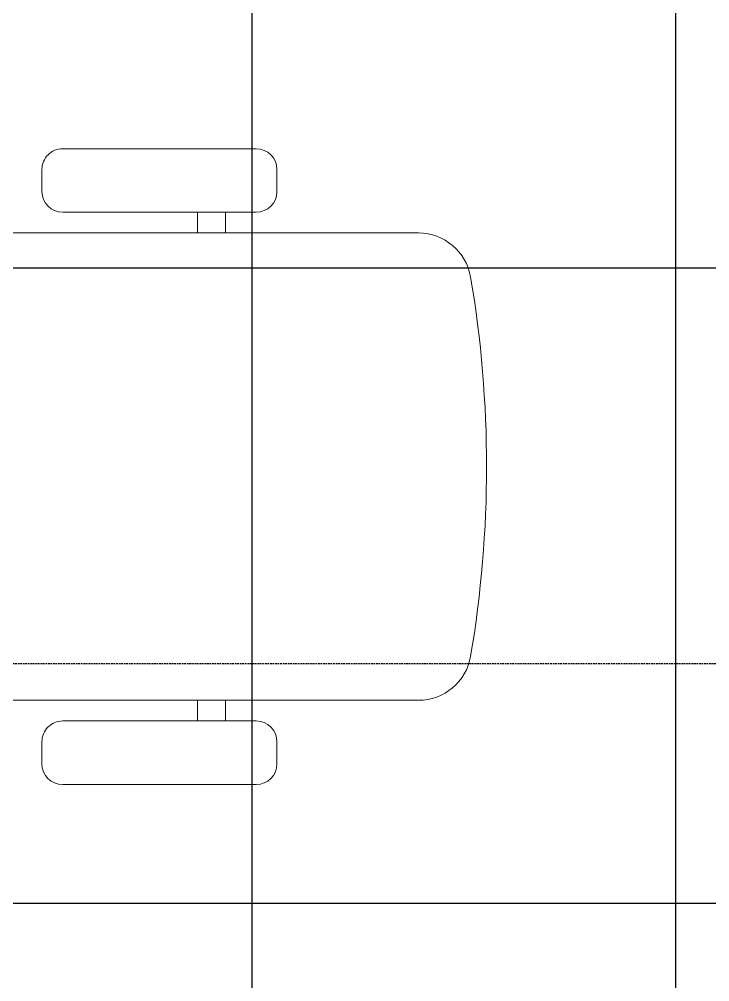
# Model space of a CAD drawing. Extents: x -12260 to 57327, y -29287 to 19916.
# Drawn here: x 38156 to 38808, y 6661 to 7570 of the extents above; entities that cross this region are included whole.
import ezdxf

# ---------------------------------------------------------------- set-up
doc = ezdxf.new("R2010")
doc.units = 0
doc.header["$LTSCALE"] = 0.25
doc.linetypes.add('DASHDOT', pattern=[25.4, 12.7, -6.35, 0, -6.35])
doc.linetypes.add('HIDDEN', pattern=[9.525, 6.35, -3.175])
doc.layers.add('01-First Floor-FUR$0$FALSE CEILING', color=251, linetype='Continuous')
for name, color, linetype, lineweight in [('01-First Floor-FUR$0$LOADING', 253, 'Continuous', 5), ('01-First Floor-FUR$0$NEW Wall', 166, 'Continuous', 5), ('E-LITE-CLNG-CNDT', 6, 'DASHDOT', 35), ('E-POWR-FLOR-CNDT', 6, 'HIDDEN', 25)]:
    doc.layers.add(name, color=color, linetype=linetype, lineweight=lineweight)

# ---------------------------------------------------------------- blocks, each defined once
blk = doc.blocks.new('*X119')
at = {"color": 0}
for p, q in [((5, 3), (5, 3)), ((5, 3), (5, 3)), ((5, 3), (5, 3)), ((5, 3), (5, 3)), ((5, 3), (5, 3)), ((5, 3), (5, 3)), ((5, 3), (5, 3)), ((5, 3), (5, 3)), ((5, 3), (5, 3)), ((5, 3), (5, 3)), ((5, 3), (5, 3)), ((5, 3), (5, 3)), ((5, 3), (5, 3)), ((5, 3), (5, 3)), ((5, 3), (5, 3)), ((5, 3), (5, 3)), ((5, 3), (5, 3)), ((5, 3), (5, 3)), ((5, 3), (5, 3)), ((5, 3), (5, 3)), ((5, 3), (5, 3)), ((5, 3), (5, 3)), ((5, 3), (5, 3)), ((5, 3), (5, 3)), ((5, 3), (5, 3)), ((5, 3), (5, 3)), ((5, 3), (5, 3)), ((5, 3), (5, 3)), ((5, 3), (5, 3)), ((5, 3), (5, 3)), ((5, 3), (5, 3)), ((5, 3), (5, 3)), ((5, 3), (5, 3)), ((5, 3), (5, 3)), ((5, 3), (5, 3)), ((5, 3), (5, 3)), ((5, 3), (5, 3)), ((5, 3), (5, 3)), ((5, 3), (5, 3)), ((5, 3), (5, 3)), ((5, 3), (5, 3)), ((5, 3), (5, 3)), ((5, 3), (5, 3)), ((5, 3), (5, 3)), ((5, 3), (5, 3)), ((5, 3), (5, 3)), ((5, 3), (5, 3)), ((5, 3), (5, 3)), ((5, 3), (5, 3)), ((5, 3), (5, 3)), ((5, 3), (5, 3)), ((5, 3), (5, 3)), ((5, 3), (5, 3)), ((5, 3), (5, 3)), ((5, 3), (5, 3)), ((5, 3), (5, 3)), ((5, 3), (5, 3)), ((5, 3), (5, 3)), ((5, 3), (5, 3)), ((5, 3), (5, 3)), ((5, 3), (5, 3)), ((5, 3), (5, 3)), ((5, 3), (5, 3)), ((5, 3), (5, 3)), ((5, 3), (5, 3)), ((5, 3), (5, 3)), ((6, 3), (5, 3)), ((5, 3), (5, 3)), ((6, 3), (5, 3)), ((5, 3), (5, 3)), ((6, 3), (5, 3)), ((5, 3), (5, 3)), ((6, 3), (5, 3)), ((5, 3), (5, 3)), ((5, 3), (5, 3)), ((5, 3), (5, 3)), ((5, 3), (5, 3)), ((5, 3), (5, 3)), ((5, 3), (5, 3)), ((5, 3), (5, 3)), ((5, 3), (5, 3)), ((5, 3), (5, 3)), ((5, 3), (5, 3)), ((5, 3), (5, 3)), ((5, 3), (5, 3)), ((5, 3), (5, 3)), ((5, 3), (5, 3)), ((5, 3), (5, 3)), ((5, 3), (5, 3)), ((5, 3), (5, 3)), ((5, 3), (5, 3)), ((5, 3), (5, 3)), ((5, 3), (5, 3)), ((5, 3), (5, 3)), ((5, 3), (5, 3)), ((5, 3), (5, 3)), ((6, 3), (6, 3)), ((6, 3), (6, 3)), ((6, 3), (6, 3)), ((6, 3), (6, 3)), ((6, 3), (6, 3)), ((6, 3), (6, 3)), ((6, 3), (6, 3)), ((6, 3), (6, 3)), ((6, 3), (6, 3)), ((6, 3), (6, 3)), ((6, 3), (6, 3)), ((6, 3), (6, 3)), ((6, 3), (6, 3)), ((6, 3), (6, 3)), ((6, 3), (6, 3)), ((6, 3), (6, 3)), ((6, 3), (6, 3)), ((6, 3), (6, 3)), ((6, 3), (6, 3)), ((6, 3), (6, 3)), ((6, 3), (6, 3)), ((6, 3), (6, 3)), ((6, 3), (6, 3)), ((6, 3), (6, 3)), ((6, 3), (6, 3)), ((6, 3), (6, 3)), ((6, 3), (6, 3)), ((6, 3), (6, 3)), ((6, 3), (6, 3)), ((6, 3), (6, 3)), ((6, 3), (6, 3)), ((6, 3), (6, 3)), ((6, 3), (6, 3)), ((6, 3), (6, 3)), ((6, 3), (6, 3)), ((6, 3), (6, 3)), ((6, 3), (6, 3)), ((6, 3), (6, 3)), ((6, 3), (6, 3)), ((6, 3), (6, 3)), ((6, 3), (6, 3)), ((6, 3), (6, 3)), ((6, 3), (6, 3)), ((6, 3), (6, 3)), ((6, 3), (6, 3)), ((6, 3), (6, 3)), ((6, 3), (6, 3)), ((6, 3), (6, 3)), ((6, 3), (6, 3)), ((6, 3), (6, 3)), ((6, 3), (6, 3)), ((6, 3), (6, 3)), ((6, 3), (6, 3)), ((6, 3), (6, 3)), ((6, 3), (6, 3)), ((6, 3), (6, 3)), ((6, 3), (6, 3)), ((6, 3), (6, 3)), ((6, 3), (6, 3)), ((6, 3), (6, 3)), ((6, 3), (6, 3)), ((6, 3), (6, 3)), ((6, 3), (6, 3)), ((6, 3), (6, 3)), ((6, 3), (6, 3)), ((6, 3), (6, 3)), ((6, 3), (6, 3)), ((6, 3), (6, 3)), ((6, 3), (6, 3)), ((6, 3), (6, 3)), ((6, 3), (6, 3)), ((6, 3), (6, 3)), ((6, 3), (6, 3)), ((6, 3), (6, 3)), ((6, 3), (6, 3)), ((6, 3), (6, 3)), ((6, 3), (6, 3)), ((6, 3), (6, 3)), ((6, 3), (6, 3)), ((6, 3), (6, 3)), ((6, 3), (6, 3)), ((6, 3), (6, 3)), ((6, 3), (6, 3)), ((6, 3), (6, 3)), ((6, 3), (6, 3)), ((6, 3), (6, 3)), ((6, 3), (6, 3)), ((6, 3), (6, 3)), ((6, 3), (6, 3)), ((6, 3), (6, 3)), ((6, 3), (6, 3)), ((6, 3), (6, 3)), ((6, 3), (6, 3)), ((6, 3), (6, 3)), ((6, 3), (6, 3)), ((6, 3), (6, 3)), ((6, 3), (6, 3)), ((6, 3), (6, 3)), ((6, 3), (6, 3)), ((6, 3), (6, 3)), ((6, 3), (6, 3)), ((6, 3), (6, 3)), ((6, 3), (6, 3)), ((6, 3), (6, 3)), ((6, 3), (6, 3)), ((6, 3), (6, 3)), ((6, 3), (6, 3)), ((6, 3), (6, 3)), ((6, 3), (6, 3)), ((6, 3), (6, 3)), ((6, 3), (6, 3)), ((6, 3), (6, 3)), ((6, 3), (6, 3)), ((6, 3), (6, 3)), ((6, 3), (6, 3)), ((6, 3), (6, 3)), ((6, 3), (6, 3)), ((6, 3), (6, 3)), ((6, 3), (6, 3)), ((6, 3), (6, 3)), ((6, 3), (6, 3)), ((6, 3), (6, 3)), ((6, 3), (6, 3)), ((6, 3), (6, 3)), ((6, 3), (6, 3)), ((6, 3), (6, 3)), ((6, 3), (6, 3)), ((6, 3), (6, 3)), ((6, 3), (6, 3)), ((6, 3), (6, 3)), ((6, 3), (6, 3)), ((6, 3), (6, 3)), ((6, 3), (6, 3)), ((6, 3), (6, 3)), ((6, 3), (6, 3)), ((6, 3), (6, 3)), ((6, 3), (6, 3)), ((6, 3), (6, 3)), ((6, 3), (6, 3)), ((6, 3), (6, 3)), ((6, 3), (6, 3)), ((6, 3), (6, 3)), ((6, 3), (6, 3)), ((6, 3), (6, 3)), ((6, 3), (6, 3)), ((6, 3), (6, 3)), ((6, 3), (6, 3)), ((6, 3), (6, 3)), ((6, 3), (6, 3)), ((6, 3), (6, 3)), ((6, 3), (6, 3)), ((6, 3), (6, 3)), ((6, 3), (6, 3)), ((6, 3), (6, 3)), ((6, 3), (6, 3)), ((6, 3), (6, 3)), ((6, 3), (6, 3)), ((6, 3), (6, 3)), ((6, 3), (6, 3)), ((6, 3), (6, 3)), ((6, 3), (6, 3)), ((6, 3), (6, 3)), ((6, 3), (6, 3)), ((6, 3), (6, 3)), ((6, 3), (6, 3)), ((6, 3), (6, 3)), ((6, 3), (6, 3)), ((6, 3), (6, 3)), ((6, 3), (6, 3)), ((6, 3), (6, 3)), ((6, 3), (6, 3)), ((6, 3), (6, 3)), ((6, 3), (6, 3)), ((6, 3), (6, 3)), ((6, 3), (6, 3)), ((6, 3), (6, 3)), ((6, 3), (6, 3)), ((6, 3), (6, 3)), ((6, 3), (6, 3)), ((6, 3), (6, 3)), ((6, 3), (6, 3)), ((6, 3), (6, 3)), ((6, 3), (6, 3)), ((6, 3), (6, 3)), ((6, 3), (6, 3)), ((6, 3), (6, 3)), ((6, 3), (6, 3)), ((6, 3), (6, 3)), ((6, 3), (6, 3)), ((6, 3), (6, 3)), ((6, 3), (6, 3)), ((6, 3), (6, 3)), ((6, 3), (6, 3)), ((6, 3), (6, 3)), ((6, 3), (6, 3)), ((6, 3), (6, 3)), ((6, 3), (6, 3)), ((6, 3), (6, 3)), ((6, 3), (6, 3)), ((6, 3), (6, 3)), ((6, 3), (6, 3)), ((6, 3), (6, 3)), ((6, 3), (6, 3)), ((6, 3), (6, 3)), ((6, 3), (5, 3)), ((6, 3), (5, 3)), ((6, 3), (5, 3)), ((6, 3), (5, 3)), ((6, 3), (5, 3)), ((6, 3), (6, 3)), ((6, 3), (6, 3)), ((6, 3), (6, 3)), ((6, 3), (6, 3)), ((6, 3), (6, 3)), ((6, 3), (6, 3)), ((6, 3), (6, 3)), ((6, 3), (6, 3)), ((6, 3), (6, 3)), ((6, 3), (6, 3)), ((6, 3), (6, 3)), ((6, 3), (6, 3)), ((6, 3), (6, 3)), ((6, 3), (6, 3)), ((6, 3), (6, 3)), ((6, 3), (6, 3)), ((6, 3), (6, 3)), ((6, 3), (6, 3)), ((6, 3), (6, 3)), ((6, 3), (6, 3)), ((6, 3), (6, 3)), ((6, 3), (6, 3)), ((6, 3), (6, 3)), ((6, 3), (6, 3)), ((6, 3), (6, 3)), ((6, 3), (6, 3)), ((6, 3), (6, 3)), ((6, 3), (6, 3)), ((6, 3), (6, 3)), ((6, 3), (6, 3)), ((6, 3), (6, 3)), ((6, 3), (6, 3)), ((6, 3), (6, 3)), ((6, 3), (6, 3)), ((6, 3), (6, 3)), ((6, 3), (6, 3)), ((6, 3), (6, 3)), ((6, 3), (6, 3)), ((6, 3), (6, 3)), ((6, 3), (6, 3)), ((6, 3), (6, 3)), ((6, 3), (6, 3)), ((6, 3), (6, 3)), ((6, 3), (6, 3)), ((6, 3), (6, 3)), ((6, 3), (6, 3)), ((6, 3), (6, 3)), ((6, 3), (6, 3)), ((6, 3), (6, 3)), ((6, 3), (6, 3)), ((6, 3), (6, 3)), ((6, 3), (6, 3)), ((6, 3), (6, 3)), ((6, 3), (6, 3)), ((6, 3), (6, 3)), ((6, 3), (6, 3)), ((6, 3), (6, 3)), ((6, 3), (6, 3)), ((6, 3), (6, 3)), ((6, 3), (6, 3)), ((6, 3), (6, 3)), ((6, 3), (6, 3)), ((6, 3), (6, 3)), ((6, 3), (6, 3)), ((6, 3), (6, 3)), ((6, 3), (6, 3)), ((6, 3), (6, 3)), ((6, 3), (6, 3)), ((6, 3), (6, 3)), ((6, 3), (6, 3)), ((6, 3), (6, 3)), ((6, 3), (6, 3)), ((6, 3), (6, 3)), ((6, 3), (6, 3)), ((6, 3), (6, 3)), ((6, 3), (6, 3)), ((6, 3), (6, 3)), ((6, 3), (6, 3)), ((6, 3), (6, 3)), ((6, 3), (6, 3)), ((6, 3), (6, 3)), ((6, 3), (6, 3)), ((6, 3), (6, 3)), ((6, 3), (6, 3)), ((6, 3), (6, 3)), ((6, 3), (6, 3)), ((6, 3), (6, 3)), ((6, 3), (6, 3)), ((6, 3), (6, 3)), ((6, 3), (6, 3)), ((6, 3), (6, 3)), ((6, 3), (6, 3)), ((6, 3), (6, 3)), ((6, 3), (6, 3)), ((6, 3), (6, 3)), ((6, 3), (6, 3)), ((6, 3), (6, 3)), ((6, 3), (6, 3)), ((6, 3), (6, 3)), ((6, 3), (6, 3)), ((6, 3), (6, 3)), ((6, 3), (6, 3)), ((6, 3), (6, 3)), ((6, 3), (6, 3)), ((6, 3), (6, 3)), ((6, 3), (6, 3)), ((6, 3), (6, 3)), ((6, 3), (6, 3)), ((6, 3), (6, 3)), ((6, 3), (6, 3)), ((6, 3), (6, 3)), ((6, 3), (6, 3)), ((6, 3), (6, 3)), ((6, 3), (6, 3)), ((6, 3), (6, 3)), ((6, 3), (6, 3)), ((6, 3), (6, 3)), ((6, 3), (6, 3)), ((6, 3), (6, 3)), ((6, 3), (6, 3)), ((6, 3), (6, 3)), ((6, 3), (6, 3)), ((6, 3), (6, 3)), ((6, 3), (6, 3)), ((6, 3), (6, 3)), ((6, 3), (6, 3)), ((6, 3), (6, 3)), ((6, 3), (6, 3)), ((6, 3), (6, 3)), ((6, 3), (6, 3)), ((6, 3), (6, 3)), ((6, 3), (6, 3)), ((6, 3), (6, 3)), ((6, 3), (6, 3)), ((6, 3), (6, 3)), ((6, 3), (6, 3)), ((6, 3), (6, 3)), ((6, 3), (6, 3)), ((6, 3), (6, 3)), ((6, 3), (6, 3)), ((6, 3), (6, 3)), ((6, 3), (6, 3)), ((6, 3), (6, 3)), ((6, 3), (6, 3)), ((6, 3), (6, 3)), ((6, 3), (6, 3)), ((6, 3), (6, 3)), ((6, 3), (6, 3)), ((6, 3), (6, 3)), ((6, 3), (6, 3)), ((6, 3), (6, 3)), ((6, 3), (6, 3)), ((6, 3), (6, 3)), ((6, 3), (6, 3)), ((6, 3), (6, 3)), ((6, 3), (6, 3)), ((6, 3), (6, 3)), ((6, 3), (6, 3)), ((6, 3), (6, 3)), ((6, 3), (6, 3)), ((6, 3), (6, 3)), ((6, 3), (6, 3)), ((6, 3), (6, 3)), ((6, 3), (6, 3)), ((6, 3), (6, 3)), ((6, 3), (6, 3)), ((6, 3), (6, 3)), ((6, 3), (6, 3)), ((6, 3), (6, 3)), ((6, 3), (6, 3)), ((6, 3), (6, 3)), ((6, 3), (6, 3)), ((6, 3), (6, 3)), ((6, 3), (6, 3)), ((6, 3), (6, 3)), ((6, 3), (6, 3)), ((6, 3), (6, 3)), ((6, 3), (6, 3)), ((6, 3), (6, 3)), ((6, 3), (6, 3)), ((6, 3), (6, 3)), ((6, 3), (6, 3)), ((6, 3), (6, 3)), ((6, 3), (6, 3)), ((6, 3), (6, 3)), ((6, 3), (6, 3)), ((6, 3), (6, 3)), ((6, 3), (6, 3)), ((6, 3), (6, 3)), ((6, 3), (6, 3)), ((6, 3), (6, 3)), ((6, 3), (6, 3)), ((6, 3), (6, 3)), ((6, 3), (6, 3)), ((6, 3), (6, 3)), ((6, 3), (6, 3)), ((6, 3), (6, 3)), ((6, 3), (6, 3)), ((6, 3), (6, 3)), ((6, 3), (6, 3)), ((6, 3), (6, 3)), ((6, 3), (6, 3)), ((6, 3), (6, 3)), ((6, 3), (6, 3)), ((6, 3), (6, 3)), ((6, 3), (6, 3)), ((6, 3), (6, 3)), ((6, 3), (6, 3)), ((6, 3), (6, 3)), ((6, 3), (6, 3)), ((6, 3), (6, 3)), ((6, 3), (6, 3)), ((6, 3), (6, 3)), ((6, 3), (6, 3)), ((6, 3), (6, 3)), ((6, 3), (6, 3)), ((6, 3), (6, 3)), ((6, 3), (6, 3)), ((6, 3), (6, 3)), ((6, 3), (6, 3)), ((6, 3), (6, 3)), ((6, 3), (6, 3)), ((6, 3), (6, 3)), ((6, 3), (6, 3)), ((6, 3), (6, 3)), ((6, 3), (6, 3)), ((6, 3), (6, 3)), ((6, 3), (6, 3)), ((6, 3), (6, 3)), ((6, 3), (6, 3)), ((6, 3), (6, 3)), ((6, 3), (6, 3)), ((6, 3), (6, 3)), ((6, 3), (6, 3)), ((6, 3), (6, 3)), ((6, 3), (6, 3)), ((6, 3), (6, 3)), ((6, 3), (6, 3)), ((6, 3), (6, 3)), ((6, 3), (6, 3)), ((6, 3), (6, 3)), ((6, 3), (6, 3)), ((6, 3), (6, 3)), ((6, 3), (6, 3)), ((6, 3), (6, 3)), ((6, 3), (6, 3)), ((6, 3), (6, 3)), ((6, 3), (6, 3)), ((6, 3), (6, 3)), ((6, 3), (6, 3)), ((6, 3), (6, 3)), ((6, 3), (6, 3)), ((6, 3), (6, 3)), ((6, 3), (6, 3)), ((6, 3), (6, 3)), ((6, 3), (6, 3)), ((6, 3), (6, 3)), ((6, 3), (6, 3)), ((6, 3), (6, 3)), ((6, 3), (6, 3)), ((6, 3), (6, 3)), ((6, 3), (6, 3)), ((6, 3), (6, 3)), ((6, 3), (6, 3)), ((6, 3), (6, 3)), ((6, 3), (6, 3)), ((6, 3), (6, 3)), ((6, 3), (6, 3)), ((6, 3), (6, 3)), ((6, 3), (6, 3)), ((6, 3), (6, 3)), ((6, 3), (6, 3)), ((6, 3), (6, 3)), ((6, 3), (6, 3)), ((6, 3), (6, 3)), ((6, 3), (6, 3)), ((6, 3), (6, 3)), ((6, 3), (6, 3)), ((6, 3), (6, 3)), ((6, 3), (6, 3)), ((6, 3), (6, 3)), ((6, 3), (6, 3)), ((6, 3), (6, 3)), ((6, 3), (6, 3)), ((6, 3), (6, 3)), ((6, 3), (6, 3)), ((6, 3), (6, 3)), ((6, 3), (6, 3)), ((6, 3), (6, 3)), ((6, 3), (6, 3)), ((6, 3), (6, 3)), ((6, 3), (6, 3)), ((6, 3), (6, 3)), ((6, 3), (6, 3)), ((6, 3), (6, 3)), ((6, 3), (6, 3)), ((6, 3), (6, 3)), ((6, 3), (6, 3)), ((6, 3), (6, 3)), ((6, 3), (6, 3)), ((6, 3), (6, 3)), ((6, 3), (6, 3)), ((6, 3), (6, 3)), ((6, 3), (6, 3)), ((6, 3), (6, 3)), ((6, 3), (6, 3)), ((6, 3), (6, 3)), ((6, 3), (6, 3)), ((6, 3), (6, 3)), ((6, 3), (6, 3)), ((6, 3), (6, 3)), ((6, 3), (6, 3)), ((6, 3), (6, 3)), ((6, 3), (6, 3)), ((6, 3), (6, 3)), ((6, 3), (6, 3)), ((6, 3), (6, 3))]:
    blk.add_line(p, q, dxfattribs=at)
blk = doc.blocks.new('*X120')
at = {"color": 0}
for p, q in [((13, 1), (13, 1)), ((13, 1), (13, 1)), ((13, 1), (13, 1)), ((13, 1), (13, 1)), ((13, 1), (13, 1)), ((13, 1), (13, 1)), ((13, 1), (13, 1)), ((13, 1), (13, 1)), ((13, 1), (13, 1)), ((13, 1), (13, 1)), ((13, 1), (13, 1)), ((13, 1), (13, 1)), ((13, 1), (13, 1)), ((13, 1), (13, 1)), ((13, 1), (13, 1)), ((13, 1), (14, 1)), ((13, 1), (14, 1)), ((13, 1), (14, 1)), ((13, 1), (13, 1)), ((13, 1), (13, 1)), ((13, 1), (13, 1)), ((13, 1), (13, 1)), ((13, 1), (13, 1)), ((13, 1), (13, 1)), ((13, 1), (13, 1)), ((13, 1), (13, 1)), ((13, 1), (13, 1)), ((13, 1), (13, 1)), ((13, 1), (13, 1)), ((13, 1), (13, 1)), ((13, 1), (13, 1)), ((13, 1), (13, 1)), ((13, 1), (13, 1)), ((13, 1), (13, 1)), ((13, 1), (13, 1)), ((13, 1), (13, 1)), ((13, 1), (13, 1)), ((13, 1), (13, 1)), ((13, 1), (13, 1)), ((13, 1), (13, 1)), ((13, 1), (13, 1)), ((13, 1), (13, 1)), ((13, 1), (13, 1)), ((13, 1), (13, 1)), ((13, 1), (13, 1)), ((13, 1), (13, 1)), ((13, 1), (13, 1)), ((13, 1), (13, 1)), ((13, 1), (13, 1)), ((13, 1), (13, 1)), ((13, 1), (13, 1)), ((13, 1), (13, 1)), ((13, 1), (13, 1)), ((13, 1), (13, 1)), ((13, 1), (13, 1)), ((13, 1), (13, 1)), ((13, 1), (13, 1)), ((13, 1), (13, 1)), ((13, 1), (13, 1)), ((13, 1), (13, 1)), ((13, 1), (13, 1)), ((13, 1), (13, 1)), ((13, 1), (13, 1)), ((13, 1), (13, 1)), ((13, 1), (13, 1)), ((13, 1), (13, 1)), ((13, 1), (13, 1)), ((13, 1), (13, 1)), ((13, 1), (13, 1)), ((13, 1), (13, 1)), ((13, 1), (13, 1)), ((13, 1), (13, 1)), ((13, 1), (13, 1)), ((13, 1), (13, 1)), ((13, 1), (13, 1)), ((13, 1), (13, 1)), ((13, 1), (13, 1)), ((13, 1), (13, 1)), ((13, 1), (13, 1)), ((13, 1), (13, 1)), ((13, 1), (13, 1)), ((13, 1), (13, 1)), ((13, 1), (13, 1)), ((13, 1), (13, 1)), ((13, 1), (13, 1)), ((13, 1), (13, 1)), ((13, 1), (13, 1)), ((13, 1), (13, 1)), ((13, 1), (13, 1)), ((13, 1), (13, 1)), ((13, 1), (13, 1)), ((13, 1), (13, 1)), ((13, 1), (13, 1)), ((13, 1), (13, 1)), ((13, 1), (13, 1)), ((13, 1), (13, 1)), ((13, 1), (13, 1)), ((13, 1), (13, 1)), ((13, 1), (13, 1)), ((13, 1), (13, 1)), ((13, 1), (13, 1)), ((13, 1), (13, 1)), ((13, 1), (13, 1)), ((13, 1), (13, 1)), ((13, 1), (13, 1)), ((13, 1), (13, 1)), ((13, 1), (13, 1)), ((13, 1), (13, 1)), ((13, 1), (13, 1)), ((13, 1), (13, 1)), ((13, 1), (13, 1)), ((13, 1), (13, 1)), ((13, 1), (13, 1)), ((13, 1), (13, 1)), ((13, 1), (13, 1)), ((13, 1), (13, 1)), ((13, 1), (13, 1)), ((13, 1), (13, 1)), ((13, 1), (13, 1)), ((13, 1), (13, 1)), ((13, 1), (13, 1)), ((13, 1), (13, 1)), ((13, 1), (13, 1)), ((13, 1), (14, 1)), ((13, 0), (13, 0)), ((13, 0), (13, 0)), ((13, 0), (13, 0)), ((13, 0), (13, 0)), ((13, 0), (13, 0)), ((13, 0), (13, 0)), ((13, 0), (13, 0)), ((13, 0), (13, 0)), ((13, 0), (13, 0)), ((13, 0), (13, 0)), ((13, 0), (13, 0)), ((13, 0), (13, 0)), ((13, 0), (13, 0)), ((13, 0), (13, 0)), ((13, 0), (13, 0)), ((13, 0), (13, 0)), ((13, 0), (13, 0)), ((13, 0), (13, 0)), ((13, 0), (13, 0)), ((13, 0), (13, 0)), ((13, 0), (13, 0)), ((13, 0), (13, 0)), ((13, 0), (13, 0)), ((13, 0), (13, 0)), ((13, 0), (13, 0)), ((13, 0), (13, 0)), ((13, 0), (13, 0)), ((13, 0), (13, 0)), ((13, 0), (13, 0)), ((13, 0), (13, 0)), ((13, 0), (13, 0)), ((13, 0), (13, 0)), ((13, 0), (13, 0)), ((13, 0), (13, 0)), ((13, 0), (13, 0)), ((13, 0), (13, 0)), ((13, 0), (13, 0)), ((13, 0), (13, 0)), ((13, 0), (13, 0)), ((13, 0), (13, 0)), ((13, 0), (13, 0)), ((13, 0), (13, 0)), ((13, 0), (13, 0)), ((13, 0), (13, 0)), ((13, 0), (13, 0)), ((13, 0), (13, 0)), ((13, 0), (13, 0)), ((13, 0), (13, 0)), ((13, 0), (14, 0)), ((13, 0), (14, 0)), ((13, 0), (13, 0)), ((13, 0), (14, 0)), ((14, 1), (14, 1)), ((14, 1), (14, 1)), ((14, 1), (14, 1)), ((14, 1), (14, 1)), ((14, 1), (14, 1)), ((14, 1), (14, 1)), ((14, 1), (14, 1)), ((14, 1), (14, 1)), ((14, 1), (14, 1)), ((14, 1), (14, 1)), ((14, 1), (14, 1)), ((14, 1), (14, 1)), ((14, 1), (14, 1)), ((14, 1), (14, 1)), ((14, 1), (14, 1)), ((14, 1), (14, 1)), ((14, 1), (14, 1)), ((14, 1), (14, 1)), ((14, 1), (14, 1)), ((14, 1), (14, 1)), ((14, 1), (14, 1)), ((14, 1), (14, 1)), ((14, 1), (14, 1)), ((14, 1), (14, 1)), ((14, 1), (14, 1)), ((14, 1), (14, 1)), ((14, 1), (14, 1)), ((14, 1), (14, 1)), ((14, 1), (14, 1)), ((14, 1), (14, 1)), ((14, 1), (14, 1)), ((14, 1), (14, 1)), ((14, 1), (14, 1)), ((14, 1), (14, 1)), ((14, 1), (14, 1)), ((14, 1), (14, 1)), ((14, 1), (14, 1)), ((14, 1), (14, 1)), ((14, 1), (14, 1)), ((14, 1), (14, 1)), ((14, 1), (14, 1)), ((14, 1), (14, 1)), ((14, 1), (14, 1)), ((14, 1), (14, 1)), ((14, 1), (14, 1)), ((14, 1), (14, 1)), ((14, 1), (14, 1)), ((14, 1), (14, 1)), ((14, 1), (14, 1)), ((14, 1), (14, 1)), ((14, 1), (14, 1)), ((14, 1), (14, 1)), ((14, 1), (14, 1)), ((14, 1), (14, 1)), ((14, 1), (14, 1)), ((14, 1), (14, 1)), ((14, 1), (14, 1)), ((14, 1), (14, 1)), ((14, 1), (14, 1)), ((14, 1), (14, 1)), ((14, 1), (14, 1)), ((14, 1), (14, 1)), ((14, 1), (14, 1)), ((14, 1), (14, 1)), ((14, 1), (14, 1)), ((14, 1), (14, 1)), ((14, 1), (14, 1)), ((14, 1), (14, 1)), ((14, 1), (14, 1)), ((14, 1), (14, 1)), ((14, 1), (14, 1)), ((14, 1), (14, 1)), ((14, 1), (14, 1)), ((14, 1), (14, 1)), ((14, 1), (14, 1)), ((14, 1), (14, 1)), ((14, 1), (14, 1)), ((14, 1), (14, 1)), ((14, 1), (14, 1)), ((14, 1), (14, 1)), ((14, 1), (14, 1)), ((14, 1), (14, 1)), ((14, 1), (14, 1)), ((14, 1), (14, 1)), ((14, 1), (14, 1)), ((14, 1), (14, 1)), ((14, 1), (14, 1)), ((14, 1), (14, 1)), ((14, 1), (14, 1)), ((14, 1), (14, 1)), ((14, 1), (14, 1)), ((14, 1), (14, 1)), ((14, 1), (14, 1)), ((14, 1), (14, 1)), ((14, 0), (14, 0)), ((14, 0), (14, 0)), ((14, 0), (14, 0)), ((14, 0), (14, 0)), ((14, 0), (14, 0)), ((14, 0), (14, 0)), ((14, 0), (14, 0)), ((14, 0), (14, 0)), ((14, 0), (14, 0)), ((14, 0), (14, 0)), ((14, 0), (14, 0)), ((14, 0), (14, 0)), ((14, 0), (14, 0)), ((14, 0), (14, 0)), ((14, 0), (14, 0)), ((14, 0), (14, 0)), ((14, 0), (14, 0)), ((14, 0), (14, 0)), ((14, 0), (14, 0)), ((14, 0), (14, 0)), ((14, 0), (14, 0)), ((14, 0), (14, 0)), ((14, 0), (14, 0)), ((14, 0), (14, 0)), ((14, 0), (14, 0)), ((14, 0), (14, 0)), ((14, 0), (14, 0)), ((14, 0), (14, 0)), ((14, 0), (14, 0)), ((14, 0), (14, 0)), ((14, 0), (14, 0)), ((14, 0), (14, 0)), ((14, 0), (14, 0)), ((14, 0), (14, 0)), ((14, 0), (14, 0)), ((14, 0), (14, 0)), ((14, 0), (14, 0)), ((14, 0), (14, 0)), ((14, 0), (14, 0)), ((14, 0), (14, 0)), ((14, 0), (14, 0)), ((14, 0), (14, 0)), ((14, 0), (14, 0)), ((14, 0), (14, 0)), ((14, 0), (14, 0)), ((14, 0), (14, 0)), ((14, 0), (14, 0)), ((14, 0), (14, 0)), ((13, 0), (13, 0)), ((13, 0), (14, 0)), ((13, 0), (13, 0)), ((13, 0), (14, 0)), ((13, 0), (13, 0)), ((13, 0), (14, 0)), ((13, 0), (13, 0)), ((13, 0), (13, 0)), ((13, 0), (13, 0)), ((13, 0), (13, 0)), ((13, 0), (14, 0)), ((13, 0), (13, 0)), ((13, 0), (14, 0)), ((13, 0), (13, 0)), ((13, 0), (14, 0)), ((13, 0), (13, 0)), ((13, 0), (14, 0)), ((13, 0), (13, 0)), ((13, 0), (14, 0)), ((13, 0), (13, 0)), ((13, 0), (14, 0)), ((13, 0), (13, 0)), ((13, 0), (14, 0)), ((13, 0), (13, 0)), ((13, 0), (13, 0)), ((13, 0), (13, 0)), ((13, 0), (14, 0)), ((13, 0), (13, 0)), ((13, 0), (14, 0)), ((13, 0), (13, 0)), ((13, 0), (14, 0)), ((13, 0), (13, 0)), ((13, 0), (14, 0)), ((13, 0), (13, 0)), ((13, 0), (13, 0)), ((13, 0), (13, 0)), ((13, 0), (13, 0)), ((13, 0), (13, 0)), ((13, 0), (13, 0)), ((13, 0), (13, 0)), ((13, 0), (13, 0)), ((13, 0), (13, 0)), ((13, 0), (13, 0)), ((13, 0), (13, 0)), ((13, 0), (13, 0)), ((13, 0), (13, 0)), ((13, 0), (13, 0)), ((13, 0), (13, 0)), ((13, 0), (13, 0)), ((13, 0), (13, 0)), ((13, 0), (13, 0)), ((13, 0), (13, 0)), ((13, 0), (13, 0)), ((13, 0), (13, 0)), ((13, 0), (13, 0)), ((13, 0), (13, 0)), ((13, 0), (13, 0)), ((13, 0), (13, 0)), ((13, 0), (13, 0)), ((13, 0), (13, 0)), ((13, 0), (13, 0)), ((13, 0), (13, 0)), ((13, 0), (13, 0)), ((13, 0), (13, 0)), ((13, -1), (13, -1)), ((13, -1), (13, -1)), ((13, -1), (13, -1)), ((13, -1), (13, -1)), ((13, -1), (13, -1)), ((13, -1), (14, -1)), ((13, -1), (13, -1)), ((14, 0), (14, 0)), ((14, 0), (14, 0)), ((14, 0), (14, 0)), ((14, 0), (14, 0)), ((14, 0), (14, 0)), ((14, 0), (14, 0)), ((14, 0), (14, 0)), ((14, 0), (14, 0)), ((14, 0), (14, 0)), ((14, 0), (14, 0)), ((14, 0), (14, 0)), ((14, 0), (14, 0)), ((14, 0), (14, 0)), ((14, 0), (14, 0)), ((14, 0), (14, 0)), ((13, 0), (14, 0)), ((14, 0), (14, 0)), ((14, 0), (14, 0)), ((14, 0), (14, 0)), ((14, 0), (14, 0)), ((14, 0), (14, 0)), ((14, 0), (14, 0)), ((14, 0), (14, 0)), ((14, 0), (14, 0)), ((14, 0), (14, 0)), ((14, 0), (14, 0)), ((14, 0), (14, 0)), ((14, 0), (14, 0)), ((14, 0), (14, 0)), ((14, 0), (14, 0)), ((14, 0), (14, 0)), ((14, 0), (14, 0)), ((14, 0), (14, 0)), ((14, 0), (14, 0)), ((14, 0), (14, 0)), ((14, 0), (14, 0)), ((14, 0), (14, 0)), ((14, 0), (14, 0)), ((14, 0), (14, 0)), ((14, 0), (14, 0)), ((14, 0), (14, 0)), ((14, 0), (14, 0)), ((14, 0), (14, 0)), ((14, 0), (14, 0)), ((14, 0), (14, 0)), ((14, 0), (14, 0)), ((14, 0), (14, 0)), ((14, 0), (14, 0)), ((14, 0), (14, 0)), ((14, 0), (14, 0)), ((14, -1), (14, -1)), ((14, -1), (14, -1)), ((14, -1), (14, -1)), ((14, -1), (14, -1)), ((14, -1), (14, -1))]:
    blk.add_line(p, q, dxfattribs=at)
blk = doc.blocks.new('01-First Floor-FUR$0$GF21018-P')
at = {"color": 0}
for p, q in [((-0.2207, 0.47563), (-0.2207, 0.0675)), ((0.22049, 0.47563), (0.22049, 0.0675)), ((-0.2806, 0.34221), (-0.25983, 0.34221)), ((0.25963, 0.34221), (0.2804, 0.34221)), ((-0.30021, 0.32259), (-0.30021, 0.14)), ((-0.24021, 0.32259), (-0.24021, 0.14)), ((0.24001, 0.32259), (0.24001, 0.14)), ((0.30001, 0.32259), (0.30001, 0.14)), ((-0.24021, 0.29372), (-0.2207, 0.29372)), ((0.22049, 0.29372), (0.24001, 0.29372)), ((-0.24021, 0.26708), (-0.2207, 0.26708)), ((0.22049, 0.26708), (0.24001, 0.26708)), ((-0.2806, 0.12039), (-0.25983, 0.12039)), ((0.25963, 0.12039), (0.2804, 0.12039))]:
    blk.add_line(p, q, dxfattribs=at)
for points in [[(0.24001, 0.29372), (0.24001, 0.29372), (0.24001, 0.29372), (0.24001, 0.29372), (0.24001, 0.29372), (0.24001, 0.29372), (0.24001, 0.29372), (0.24001, 0.29372), (0.24001, 0.29372), (0.24001, 0.29372), (0.24001, 0.29372), (0.24001, 0.29372), (0.24001, 0.29372), (0.24001, 0.29372), (0.24001, 0.29372), (0.24001, 0.29372), (0.24001, 0.29372), (0.24001, 0.29372), (0.24001, 0.29372), (0.24001, 0.29372), (0.24001, 0.29372), (0.24001, 0.29372), (0.24001, 0.29372), (0.24001, 0.29372), (0.24001, 0.29372), (0.24001, 0.29372), (0.24001, 0.29372), (0.24001, 0.29372), (0.24001, 0.29372), (0.24001, 0.29372), (0.24001, 0.29372), (0.24001, 0.29372), (0.24001, 0.29372), (0.24001, 0.29372), (0.24001, 0.29372), (0.24001, 0.29372), (0.24001, 0.29372), (0.24001, 0.29372), (0.24001, 0.29372), (0.24001, 0.29372), (0.24001, 0.29372), (0.24001, 0.29372), (0.24001, 0.29372), (0.24001, 0.29372), (0.24001, 0.29372), (0.24001, 0.29372), (0.24001, 0.29372), (0.24001, 0.29372), (0.24001, 0.29372), (0.24001, 0.29372), (0.24001, 0.29372), (0.24001, 0.29372), (0.24001, 0.29372), (0.24001, 0.29372), (0.24001, 0.29372), (0.24001, 0.29372), (0.24001, 0.29372), (0.24001, 0.29372), (0.24001, 0.29372), (0.24001, 0.29372), (0.24001, 0.29372), (0.24001, 0.29372), (0.24001, 0.29372), (0.24001, 0.29372), (0.24001, 0.29372), (0.24001, 0.29372), (0.24001, 0.29372), (0.24001, 0.29372), (0.24001, 0.29372), (0.24001, 0.29372), (0.24001, 0.29372), (0.24001, 0.29372), (0.24001, 0.29372), (0.24001, 0.29372), (0.24001, 0.29372), (0.24001, 0.29372), (0.24001, 0.29372), (0.24001, 0.29372), (0.24001, 0.29372), (0.24001, 0.29372), (0.24001, 0.29372), (0.24001, 0.29372), (0.24001, 0.29372), (0.24001, 0.29372), (0.24001, 0.29372), (0.24001, 0.29372), (0.24001, 0.29372), (0.24001, 0.29372), (0.24001, 0.29372), (0.24001, 0.29372), (0.24001, 0.29372), (0.24001, 0.29372), (0.24001, 0.29372), (0.24001, 0.29372), (0.24001, 0.29372), (0.24001, 0.29372), (0.24001, 0.29372), (0.24001, 0.29372), (0.24001, 0.29372), (0.24001, 0.29372), (0.24001, 0.29372), (0.24001, 0.29372), (0.24001, 0.29372), (0.24001, 0.29372), (0.24001, 0.29372), (0.24001, 0.29372), (0.24001, 0.29372), (0.24001, 0.29372), (0.24001, 0.29372), (0.24001, 0.29372), (0.24001, 0.29372), (0.24001, 0.29372), (0.24001, 0.29372), (0.24001, 0.29372), (0.24001, 0.29372), (0.24001, 0.29372), (0.24001, 0.29372), (0.24001, 0.29372), (0.24001, 0.29372), (0.24001, 0.29372), (0.24001, 0.29372), (0.24001, 0.29372), (0.24001, 0.29372), (0.24001, 0.29372), (0.24001, 0.29372), (0.24001, 0.29372), (0.24001, 0.29372), (0.24001, 0.29372), (0.24001, 0.29372), (0.24001, 0.29372), (0.24001, 0.29372), (0.24001, 0.29372), (0.24001, 0.29372), (0.24001, 0.29372), (0.24001, 0.29372), (0.24001, 0.29372), (0.24001, 0.29372), (0.24001, 0.29372), (0.24001, 0.29372), (0.24001, 0.29372), (0.24001, 0.29372), (0.24001, 0.29372), (0.24001, 0.29372), (0.24001, 0.29372), (0.24001, 0.29372), (0.24001, 0.29372), (0.24001, 0.29372), (0.24001, 0.29372), (0.24001, 0.29372), (0.24001, 0.29372), (0.24001, 0.29372), (0.24001, 0.29372), (0.24001, 0.29372), (0.24001, 0.29372), (0.24001, 0.29372), (0.24001, 0.29372), (0.24001, 0.29372), (0.24001, 0.29372), (0.24001, 0.29372), (0.24001, 0.29372), (0.24001, 0.29372), (0.24001, 0.29372), (0.24001, 0.29372), (0.24001, 0.29372), (0.24001, 0.29372), (0.24001, 0.29372), (0.24001, 0.29372), (0.24001, 0.29372), (0.24001, 0.29372), (0.24001, 0.29372), (0.24001, 0.29372), (0.24001, 0.29372), (0.24001, 0.29372), (0.24001, 0.29372), (0.24001, 0.29372), (0.24001, 0.29372), (0.24001, 0.29372), (0.24001, 0.29372), (0.24001, 0.29372), (0.24001, 0.29372), (0.24001, 0.29372), (0.24001, 0.29372), (0.24001, 0.29372), (0.24001, 0.29372), (0.24001, 0.29372), (0.24001, 0.29372), (0.24001, 0.29372), (0.24001, 0.29372), (0.24001, 0.29372), (0.24001, 0.29372), (0.24001, 0.29372), (0.24001, 0.29372), (0.24001, 0.29372), (0.24001, 0.29372), (0.24001, 0.29372), (0.24001, 0.29372), (0.24001, 0.29372), (0.24001, 0.29372), (0.24001, 0.29372), (0.24001, 0.29372), (0.24001, 0.29372), (0.24001, 0.29372), (0.24001, 0.29372), (0.24001, 0.29372), (0.24001, 0.29372), (0.24001, 0.29372), (0.24001, 0.29372), (0.24001, 0.29372), (0.24001, 0.29372), (0.24001, 0.29372), (0.24001, 0.29372), (0.24001, 0.29372), (0.24001, 0.29372), (0.24001, 0.29372), (0.24001, 0.29372), (0.24001, 0.29372), (0.24001, 0.29372), (0.24001, 0.29372), (0.24001, 0.29372), (0.24001, 0.29372), (0.24001, 0.29372), (0.24001, 0.29372), (0.24001, 0.29372), (0.24001, 0.29372), (0.24001, 0.29372), (0.24001, 0.29372), (0.24001, 0.29372), (0.24001, 0.29372), (0.24001, 0.29372), (0.24001, 0.29372), (0.24001, 0.29372), (0.24001, 0.29372), (0.24001, 0.29372), (0.24001, 0.29372), (0.24001, 0.29372), (0.24001, 0.29372), (0.24001, 0.29372), (0.24001, 0.29372), (0.24001, 0.29372), (0.24001, 0.29372), (0.24001, 0.29372), (0.24001, 0.29372), (0.24001, 0.29372), (0.24001, 0.29372), (0.24001, 0.29372), (0.24001, 0.29372), (0.24001, 0.29372), (0.24001, 0.29372), (0.24001, 0.29372), (0.24001, 0.29372), (0.24001, 0.29372), (0.24001, 0.29372), (0.24001, 0.29372), (0.24001, 0.29372), (0.24001, 0.29372), (0.24001, 0.29372), (0.24001, 0.29372), (0.24001, 0.29372), (0.24001, 0.29372), (0.24001, 0.29372), (0.24001, 0.29372), (0.24001, 0.29372), (0.24001, 0.29372), (0.24001, 0.29372), (0.24001, 0.29372), (0.24001, 0.29372), (0.24001, 0.29372), (0.24001, 0.29372), (0.24001, 0.29372), (0.24001, 0.29372), (0.24001, 0.29372), (0.24001, 0.29372), (0.24001, 0.29372), (0.24001, 0.29372), (0.24001, 0.29372), (0.24001, 0.29372), (0.24001, 0.29372)], [(0.24001, 0.29372), (0.24001, 0.29372), (0.24001, 0.29372), (0.24001, 0.29372), (0.24001, 0.29372), (0.24001, 0.29372), (0.24001, 0.29372), (0.24001, 0.29372), (0.24001, 0.29372), (0.24001, 0.29372), (0.24001, 0.29372), (0.24001, 0.29372), (0.24001, 0.29372), (0.24001, 0.29372), (0.24001, 0.29372), (0.24001, 0.29372), (0.24001, 0.29372), (0.24001, 0.29372), (0.24001, 0.29372), (0.24001, 0.29372), (0.24001, 0.29372), (0.24001, 0.29372), (0.24001, 0.29372), (0.24001, 0.29372), (0.24001, 0.29372), (0.24001, 0.29372), (0.24001, 0.29372), (0.24001, 0.29372), (0.24001, 0.29372), (0.24001, 0.29372), (0.24001, 0.29372), (0.24001, 0.29372), (0.24001, 0.29372), (0.24001, 0.29372), (0.24001, 0.29372), (0.24001, 0.29372), (0.24001, 0.29372), (0.24001, 0.29372), (0.24001, 0.29372), (0.24001, 0.29372), (0.24001, 0.29372), (0.24001, 0.29372), (0.24001, 0.29372), (0.24001, 0.29372), (0.24001, 0.29372), (0.24001, 0.29372), (0.24001, 0.29372), (0.24001, 0.29372), (0.24001, 0.29372), (0.24001, 0.29372), (0.24001, 0.29372), (0.24001, 0.29372), (0.24001, 0.29372), (0.24001, 0.29372), (0.24001, 0.29372), (0.24001, 0.29372), (0.24001, 0.29372), (0.24001, 0.29372), (0.24001, 0.29372), (0.24001, 0.29372), (0.24001, 0.29372), (0.24001, 0.29372), (0.24001, 0.29372), (0.24001, 0.29372), (0.24001, 0.29372), (0.24001, 0.29372), (0.24001, 0.29372), (0.24001, 0.29372), (0.24001, 0.29372), (0.24001, 0.29372), (0.24001, 0.29372), (0.24001, 0.29372), (0.24001, 0.29372), (0.24001, 0.29372), (0.24001, 0.29372), (0.24001, 0.29372), (0.24001, 0.29372), (0.24001, 0.29372), (0.24001, 0.29372), (0.24001, 0.29372), (0.24001, 0.29372), (0.24001, 0.29372), (0.24001, 0.29372), (0.24001, 0.29372), (0.24001, 0.29372), (0.24001, 0.29372), (0.24001, 0.29372), (0.24001, 0.29372), (0.24001, 0.29372), (0.24001, 0.29372), (0.24001, 0.29372), (0.24001, 0.29372), (0.24001, 0.29372), (0.24001, 0.29372), (0.24001, 0.29372), (0.24001, 0.29372), (0.24001, 0.29372), (0.24001, 0.29372), (0.24001, 0.29372), (0.24001, 0.29372), (0.24001, 0.29372), (0.24001, 0.29372), (0.24001, 0.29372), (0.24001, 0.29372), (0.24001, 0.29372), (0.24001, 0.29372), (0.24001, 0.29372), (0.24001, 0.29372), (0.24001, 0.29372), (0.24001, 0.29372), (0.24001, 0.29372), (0.24001, 0.29372), (0.24001, 0.29372), (0.24001, 0.29372), (0.24001, 0.29372), (0.24001, 0.29372), (0.24001, 0.29372), (0.24001, 0.29372), (0.24001, 0.29372), (0.24001, 0.29372), (0.24001, 0.29372), (0.24001, 0.29372), (0.24001, 0.29372), (0.24001, 0.29372), (0.24001, 0.29372), (0.24001, 0.29372), (0.24001, 0.29372), (0.24001, 0.29372), (0.24001, 0.29372), (0.24001, 0.29372), (0.24001, 0.29372), (0.24001, 0.29372), (0.24001, 0.29372), (0.24001, 0.29372), (0.24001, 0.29372), (0.24001, 0.29372), (0.24001, 0.29372), (0.24001, 0.29372), (0.24001, 0.29372), (0.24001, 0.29372), (0.24001, 0.29372), (0.24001, 0.29372), (0.24001, 0.29372), (0.24001, 0.29372), (0.24001, 0.29372), (0.24001, 0.29372), (0.24001, 0.29372), (0.24001, 0.29372), (0.24001, 0.29372), (0.24001, 0.29372), (0.24001, 0.29372), (0.24001, 0.29372), (0.24001, 0.29372), (0.24001, 0.29372), (0.24001, 0.29372), (0.24001, 0.29372), (0.24001, 0.29372), (0.24001, 0.29372), (0.24001, 0.29372), (0.24001, 0.29372), (0.24001, 0.29372), (0.24001, 0.29372), (0.24001, 0.29372), (0.24001, 0.29372), (0.24001, 0.29372), (0.24001, 0.29372), (0.24001, 0.29372), (0.24001, 0.29372), (0.24001, 0.29372), (0.24001, 0.29372), (0.24001, 0.29372), (0.24001, 0.29372), (0.24001, 0.29372), (0.24001, 0.29372), (0.24001, 0.29372), (0.24001, 0.29372), (0.24001, 0.29372), (0.24001, 0.29372), (0.24001, 0.29372), (0.24001, 0.29372), (0.24001, 0.29372), (0.24001, 0.29372), (0.24001, 0.29372), (0.24001, 0.29372), (0.24001, 0.29372), (0.24001, 0.29372), (0.24001, 0.29372), (0.24001, 0.29372), (0.24001, 0.29372), (0.24001, 0.29372), (0.24001, 0.29372), (0.24001, 0.29372), (0.24001, 0.29372), (0.24001, 0.29372), (0.24001, 0.29372), (0.24001, 0.29372), (0.24001, 0.29372), (0.24001, 0.29372), (0.24001, 0.29372), (0.24001, 0.29372), (0.24001, 0.29372), (0.24001, 0.29372), (0.24001, 0.29372), (0.24001, 0.29372), (0.24001, 0.29372), (0.24001, 0.29372), (0.24001, 0.29372), (0.24001, 0.29372), (0.24001, 0.29372), (0.24001, 0.29372), (0.24001, 0.29372), (0.24001, 0.29372), (0.24001, 0.29372), (0.24001, 0.29372), (0.24001, 0.29372), (0.24001, 0.29372), (0.24001, 0.29372), (0.24001, 0.29372), (0.24001, 0.29372)], [(0.24001, 0.29372), (0.24001, 0.29372), (0.24001, 0.29372), (0.24001, 0.29372), (0.24001, 0.29372), (0.24001, 0.29372), (0.24001, 0.29372), (0.24001, 0.29372), (0.24001, 0.29372), (0.24001, 0.29372), (0.24001, 0.29372), (0.24001, 0.29372), (0.24001, 0.29372), (0.24001, 0.29372), (0.24001, 0.29372), (0.24001, 0.29372), (0.24001, 0.29372), (0.24001, 0.29372), (0.24001, 0.29372), (0.24001, 0.29372), (0.24001, 0.29372), (0.24001, 0.29372), (0.24001, 0.29372), (0.24001, 0.29372), (0.24001, 0.29372), (0.24001, 0.29372), (0.24001, 0.29372), (0.24001, 0.29372), (0.24001, 0.29372), (0.24001, 0.29372), (0.24001, 0.29372), (0.24001, 0.29372), (0.24001, 0.29372), (0.24001, 0.29372), (0.24001, 0.29372), (0.24001, 0.29372), (0.24001, 0.29372), (0.24001, 0.29372), (0.24001, 0.29372), (0.24001, 0.29372), (0.24001, 0.29372), (0.24001, 0.29372), (0.24001, 0.29372), (0.24001, 0.29372), (0.24001, 0.29372), (0.24001, 0.29372), (0.24001, 0.29372), (0.24001, 0.29372), (0.24001, 0.29372), (0.24001, 0.29372), (0.24001, 0.29372), (0.24001, 0.29372), (0.24001, 0.29372), (0.24001, 0.29372), (0.24001, 0.29372), (0.24001, 0.29372), (0.24001, 0.29372), (0.24001, 0.29372), (0.24001, 0.29372), (0.24001, 0.29372), (0.24001, 0.29372), (0.24001, 0.29372), (0.24001, 0.29372), (0.24001, 0.29372), (0.24001, 0.29372), (0.24001, 0.29372), (0.24001, 0.29372), (0.24001, 0.29372), (0.24001, 0.29372), (0.24001, 0.29372), (0.24001, 0.29372), (0.24001, 0.29372), (0.24001, 0.29372), (0.24001, 0.29372), (0.24001, 0.29372), (0.24001, 0.29372), (0.24001, 0.29372), (0.24001, 0.29372), (0.24001, 0.29372), (0.24001, 0.29372), (0.24001, 0.29372), (0.24001, 0.29372), (0.24001, 0.29372), (0.24001, 0.29372), (0.24001, 0.29372), (0.24001, 0.29372), (0.24001, 0.29372), (0.24001, 0.29372), (0.24001, 0.29372), (0.24001, 0.29372), (0.24001, 0.29372), (0.24001, 0.29372), (0.24001, 0.29372), (0.24001, 0.29372), (0.24001, 0.29372), (0.24001, 0.29372), (0.24001, 0.29372), (0.24001, 0.29372), (0.24001, 0.29372), (0.24001, 0.29372), (0.24001, 0.29372), (0.24001, 0.29372), (0.24001, 0.29372), (0.24001, 0.29372), (0.24001, 0.29372), (0.24001, 0.29372), (0.24001, 0.29372), (0.24001, 0.29372), (0.24001, 0.29372), (0.24001, 0.29372), (0.24001, 0.29372), (0.24001, 0.29372), (0.24001, 0.29372), (0.24001, 0.29372), (0.24001, 0.29372), (0.24001, 0.29372), (0.24001, 0.29372), (0.24001, 0.29372), (0.24001, 0.29372), (0.24001, 0.29372), (0.24001, 0.29372), (0.24001, 0.29372), (0.24001, 0.29372), (0.24001, 0.29372), (0.24001, 0.29372), (0.24001, 0.29372), (0.24001, 0.29372), (0.24001, 0.29372), (0.24001, 0.29372), (0.24001, 0.29372), (0.24001, 0.29372), (0.24001, 0.29372), (0.24001, 0.29372), (0.24001, 0.29372), (0.24001, 0.29372), (0.24001, 0.29372), (0.24001, 0.29372), (0.24001, 0.29372), (0.24001, 0.29372), (0.24001, 0.29372), (0.24001, 0.29372), (0.24001, 0.29372), (0.24001, 0.29372), (0.24001, 0.29372), (0.24001, 0.29372), (0.24001, 0.29372), (0.24001, 0.29372), (0.24001, 0.29372), (0.24001, 0.29372), (0.24001, 0.29372), (0.24001, 0.29372), (0.24001, 0.29372), (0.24001, 0.29372), (0.24001, 0.29372), (0.24001, 0.29372), (0.24001, 0.29372), (0.24001, 0.29372), (0.24001, 0.29372), (0.24001, 0.29372), (0.24001, 0.29372), (0.24001, 0.29372), (0.24001, 0.29372), (0.24001, 0.29372), (0.24001, 0.29372), (0.24001, 0.29372), (0.24001, 0.29372), (0.24001, 0.29372), (0.24001, 0.29372), (0.24001, 0.29372), (0.24001, 0.29372), (0.24001, 0.29372), (0.24001, 0.29372), (0.24001, 0.29372), (0.24001, 0.29372), (0.24001, 0.29372), (0.24001, 0.29372), (0.24001, 0.29372), (0.24001, 0.29372), (0.24001, 0.29372), (0.24001, 0.29372), (0.24001, 0.29372), (0.24001, 0.29372), (0.24001, 0.29372), (0.24001, 0.29372), (0.24001, 0.29372), (0.24001, 0.29372), (0.24001, 0.29372), (0.24001, 0.29372), (0.24001, 0.29372), (0.24001, 0.29372), (0.24001, 0.29372), (0.24001, 0.29372), (0.24001, 0.29372), (0.24001, 0.29372), (0.24001, 0.29372), (0.24001, 0.29372), (0.24001, 0.29372), (0.24001, 0.29372), (0.24001, 0.29372), (0.24001, 0.29372), (0.24001, 0.29372), (0.24001, 0.29372), (0.24001, 0.29372), (0.24001, 0.29372), (0.24001, 0.29372), (0.24001, 0.29372), (0.24001, 0.29372), (0.24001, 0.29372), (0.24001, 0.29372), (0.24001, 0.29372), (0.24001, 0.29372), (0.24001, 0.29372), (0.24001, 0.29372), (0.24001, 0.29372)]]:
    blk.add_lwpolyline(points, close=True, dxfattribs=at)
for centre, radius, start, end in [((-0.0001, -0.52948), 1.06948, 80.36712, 99.63288), ((-0.1707, 0.47563), 0.05, 99.63288, 180), ((0.17049, 0.47563), 0.05, 0, 80.36712), ((-0.2806, 0.32259), 0.01962, 90, 180), ((-0.25983, 0.32259), 0.01962, 360, 90), ((0.25963, 0.32259), 0.01962, 90, 180), ((0.2804, 0.32259), 0.01962, 0, 90), ((-0.2806, 0.14), 0.01962, 180, 270), ((-0.25983, 0.14), 0.01962, 270, 360), ((0.25963, 0.14), 0.01962, 180, 270), ((0.2804, 0.14), 0.01962, 270, 0)]:
    blk.add_arc(centre, radius, start, end, dxfattribs=at)
at = {"layer": '01-First Floor-FUR$0$NEW Wall', "color": 0, "linetype": 'Continuous'}
for points in [[(0.24001, 0.29372), (0.24001, 0.29372), (0.24001, 0.29372), (0.24001, 0.29372), (0.24001, 0.29372), (0.24001, 0.29372), (0.24001, 0.29372), (0.24001, 0.29372)], [(0.24001, 0.29372), (0.24001, 0.29372), (0.24001, 0.29372), (0.24001, 0.29372), (0.24001, 0.29372), (0.24001, 0.29372), (0.24001, 0.29372)], [(0.24001, 0.29372), (0.24001, 0.29372), (0.24001, 0.29372), (0.24001, 0.29372), (0.24001, 0.29372), (0.24001, 0.29372), (0.24001, 0.29372), (0.24001, 0.29372), (0.24001, 0.29372)], [(0.24001, 0.29372), (0.24001, 0.29372), (0.24001, 0.29372), (0.24001, 0.29372), (0.24001, 0.29372), (0.24001, 0.29372), (0.24001, 0.29372), (0.24001, 0.29372), (0.24001, 0.29372), (0.24001, 0.29372)], [(0.24001, 0.29372), (0.24001, 0.29372), (0.24001, 0.29372), (0.24001, 0.29372), (0.24001, 0.29372), (0.24001, 0.29372), (0.24001, 0.29372), (0.24001, 0.29372), (0.24001, 0.29372), (0.24001, 0.29372), (0.24001, 0.29372), (0.24001, 0.29372), (0.24001, 0.29372), (0.24001, 0.29372), (0.24001, 0.29372)], [(0.24001, 0.29372), (0.24001, 0.29372), (0.24001, 0.29372), (0.24001, 0.29372), (0.24001, 0.29372), (0.24001, 0.29372), (0.24001, 0.29372), (0.24001, 0.29372), (0.24001, 0.29372), (0.24001, 0.29372)], [(0.24001, 0.29372), (0.24001, 0.29372), (0.24001, 0.29372), (0.24001, 0.29372), (0.24001, 0.29372), (0.24001, 0.29372), (0.24001, 0.29372), (0.24001, 0.29372), (0.24001, 0.29372), (0.24001, 0.29372)], [(0.24001, 0.29372), (0.24001, 0.29372), (0.24001, 0.29372), (0.24001, 0.29372), (0.24001, 0.29372), (0.24001, 0.29372), (0.24001, 0.29372), (0.24001, 0.29372), (0.24001, 0.29372), (0.24001, 0.29372)], [(0.24001, 0.29372), (0.24001, 0.29372), (0.24001, 0.29372), (0.24001, 0.29372), (0.24001, 0.29372), (0.24001, 0.29372), (0.24001, 0.29372), (0.24001, 0.29372), (0.24001, 0.29372), (0.24001, 0.29372), (0.24001, 0.29372), (0.24001, 0.29372), (0.24001, 0.29372), (0.24001, 0.29372), (0.24001, 0.29372), (0.24001, 0.29372), (0.24001, 0.29372), (0.24001, 0.29372)], [(0.24001, 0.29372), (0.24001, 0.29372), (0.24001, 0.29372), (0.24001, 0.29372), (0.24001, 0.29372), (0.24001, 0.29372), (0.24001, 0.29372), (0.24001, 0.29372), (0.24001, 0.29372), (0.24001, 0.29372), (0.24001, 0.29372), (0.24001, 0.29372)], [(0.24001, 0.29372), (0.24001, 0.29372), (0.24001, 0.29372), (0.24001, 0.29372), (0.24001, 0.29372), (0.24001, 0.29372), (0.24001, 0.29372)], [(0.24001, 0.29372), (0.24001, 0.29372), (0.24001, 0.29372), (0.24001, 0.29372), (0.24001, 0.29372), (0.24001, 0.29372), (0.24001, 0.29372), (0.24001, 0.29372), (0.24001, 0.29372), (0.24001, 0.29372), (0.24001, 0.29372), (0.24001, 0.29372), (0.24001, 0.29372), (0.24001, 0.29372), (0.24001, 0.29372), (0.24001, 0.29372), (0.24001, 0.29372), (0.24001, 0.29372), (0.24001, 0.29372), (0.24001, 0.29372), (0.24001, 0.29372), (0.24001, 0.29372), (0.24001, 0.29372), (0.24001, 0.29372), (0.24001, 0.29372), (0.24001, 0.29372), (0.24001, 0.29372), (0.24001, 0.29372), (0.24001, 0.29372), (0.24001, 0.29372), (0.24001, 0.29372), (0.24001, 0.29372), (0.24001, 0.29372), (0.24001, 0.29372), (0.24001, 0.29372), (0.24001, 0.29372), (0.24001, 0.29372), (0.24001, 0.29372), (0.24001, 0.29372), (0.24001, 0.29372), (0.24001, 0.29372), (0.24001, 0.29372), (0.24001, 0.29372), (0.24001, 0.29372), (0.24001, 0.29372), (0.24001, 0.29372), (0.24001, 0.29372), (0.24001, 0.29372), (0.24001, 0.29372), (0.24001, 0.29372), (0.24001, 0.29372), (0.24001, 0.29372), (0.24001, 0.29372), (0.24001, 0.29372), (0.24001, 0.29372), (0.24001, 0.29372), (0.24001, 0.29372), (0.24001, 0.29372), (0.24001, 0.29372), (0.24001, 0.29372), (0.24001, 0.29372), (0.24001, 0.29372), (0.24001, 0.29372), (0.24001, 0.29372), (0.24001, 0.29372), (0.24001, 0.29372), (0.24001, 0.29372), (0.24001, 0.29372), (0.24001, 0.29372), (0.24001, 0.29372), (0.24001, 0.29372), (0.24001, 0.29372), (0.24001, 0.29372), (0.24001, 0.29372), (0.24001, 0.29372), (0.24001, 0.29372), (0.24001, 0.29372), (0.24001, 0.29372), (0.24001, 0.29372), (0.24001, 0.29372), (0.24001, 0.29372), (0.24001, 0.29372), (0.24001, 0.29372), (0.24001, 0.29372), (0.24001, 0.29372), (0.24001, 0.29372), (0.24001, 0.29372), (0.24001, 0.29372), (0.24001, 0.29372), (0.24001, 0.29372), (0.24001, 0.29372), (0.24001, 0.29372), (0.24001, 0.29372), (0.24001, 0.29372), (0.24001, 0.29372), (0.24001, 0.29372), (0.24001, 0.29372), (0.24001, 0.29372), (0.24001, 0.29372), (0.24001, 0.29372), (0.24001, 0.29372), (0.24001, 0.29372), (0.24001, 0.29372), (0.24001, 0.29372), (0.24001, 0.29372), (0.24001, 0.29372), (0.24001, 0.29372), (0.24001, 0.29372), (0.24001, 0.29372), (0.24001, 0.29372), (0.24001, 0.29372)], [(0.24001, 0.29372), (0.24001, 0.29372), (0.24001, 0.29372), (0.24001, 0.29372), (0.24001, 0.29372), (0.24001, 0.29372), (0.24001, 0.29372), (0.24001, 0.29372), (0.24001, 0.29372), (0.24001, 0.29372), (0.24001, 0.29372), (0.24001, 0.29372), (0.24001, 0.29372), (0.24001, 0.29372), (0.24001, 0.29372), (0.24001, 0.29372), (0.24001, 0.29372)], [(0.24001, 0.29372), (0.24001, 0.29372), (0.24001, 0.29372), (0.24001, 0.29372), (0.24001, 0.29372), (0.24001, 0.29372), (0.24001, 0.29372), (0.24001, 0.29372), (0.24001, 0.29372), (0.24001, 0.29372), (0.24001, 0.29372), (0.24001, 0.29372), (0.24001, 0.29372), (0.24001, 0.29372), (0.24001, 0.29372), (0.24001, 0.29372), (0.24001, 0.29372), (0.24001, 0.29372), (0.24001, 0.29372), (0.24001, 0.29372), (0.24001, 0.29372), (0.24001, 0.29372), (0.24001, 0.29372), (0.24001, 0.29372), (0.24001, 0.29372), (0.24001, 0.29372), (0.24001, 0.29372), (0.24001, 0.29372), (0.24001, 0.29372), (0.24001, 0.29372), (0.24001, 0.29372), (0.24001, 0.29372), (0.24001, 0.29372), (0.24001, 0.29372), (0.24001, 0.29372), (0.24001, 0.29372), (0.24001, 0.29372), (0.24001, 0.29372), (0.24001, 0.29372), (0.24001, 0.29372), (0.24001, 0.29372), (0.24001, 0.29372), (0.24001, 0.29372), (0.24001, 0.29372), (0.24001, 0.29372), (0.24001, 0.29372), (0.24001, 0.29372), (0.24001, 0.29372), (0.24001, 0.29372), (0.24001, 0.29372), (0.24001, 0.29372), (0.24001, 0.29372), (0.24001, 0.29372), (0.24001, 0.29372), (0.24001, 0.29372), (0.24001, 0.29372), (0.24001, 0.29372), (0.24001, 0.29372), (0.24001, 0.29372), (0.24001, 0.29372), (0.24001, 0.29372), (0.24001, 0.29372), (0.24001, 0.29372), (0.24001, 0.29372), (0.24001, 0.29372), (0.24001, 0.29372), (0.24001, 0.29372), (0.24001, 0.29372), (0.24001, 0.29372), (0.24001, 0.29372), (0.24001, 0.29372), (0.24001, 0.29372), (0.24001, 0.29372), (0.24001, 0.29372), (0.24001, 0.29372), (0.24001, 0.29372), (0.24001, 0.29372), (0.24001, 0.29372), (0.24001, 0.29372), (0.24001, 0.29372), (0.24001, 0.29372), (0.24001, 0.29372), (0.24001, 0.29372), (0.24001, 0.29372), (0.24001, 0.29372), (0.24001, 0.29372), (0.24001, 0.29372), (0.24001, 0.29372), (0.24001, 0.29372)], [(0.24001, 0.29372), (0.24001, 0.29372), (0.24001, 0.29372), (0.24001, 0.29372), (0.24001, 0.29372), (0.24001, 0.29372), (0.24001, 0.29372), (0.24001, 0.29372), (0.24001, 0.29372), (0.24001, 0.29372), (0.24001, 0.29372), (0.24001, 0.29372), (0.24001, 0.29372), (0.24001, 0.29372), (0.24001, 0.29372), (0.24001, 0.29372), (0.24001, 0.29372), (0.24001, 0.29372), (0.24001, 0.29372), (0.24001, 0.29372), (0.24001, 0.29372), (0.24001, 0.29372), (0.24001, 0.29372), (0.24001, 0.29372), (0.24001, 0.29372), (0.24001, 0.29372), (0.24001, 0.29372), (0.24001, 0.29372), (0.24001, 0.29372), (0.24001, 0.29372), (0.24001, 0.29372), (0.24001, 0.29372), (0.24001, 0.29372), (0.24001, 0.29372), (0.24001, 0.29372), (0.24001, 0.29372), (0.24001, 0.29372), (0.24001, 0.29372), (0.24001, 0.29372), (0.24001, 0.29372), (0.24001, 0.29372), (0.24001, 0.29372), (0.24001, 0.29372), (0.24001, 0.29372), (0.24001, 0.29372), (0.24001, 0.29372), (0.24001, 0.29372), (0.24001, 0.29372), (0.24001, 0.29372), (0.24001, 0.29372), (0.24001, 0.29372), (0.24001, 0.29372), (0.24001, 0.29372), (0.24001, 0.29372)]]:
    blk.add_lwpolyline(points, dxfattribs=at)
at = {"color": 0}
for name, xscale, yscale, zscale in [('*X119', 8.59375e-11, 8.59375e-11, 8.59375e-11), ('*X120', 5.5e-11, 5.5e-11, 5.5e-11)]:
    blk.add_blockref(name, (0.24001, 0.29372), dxfattribs=dict(at, xscale=xscale, yscale=yscale, zscale=zscale))
blk = doc.blocks.new('01-First Floor-FUR')
at = {"layer": '01-First Floor-FUR$0$FALSE CEILING', "linetype": 'Continuous'}
for p, q in [((38376, 5535), (38376, 8610)), ((35376, 7335), (39376, 7335)), ((35376, 6735), (39376, 6735))]:
    blk.add_line(p, q, dxfattribs=at)
at = {"layer": '01-First Floor-FUR$0$FALSE CEILING'}
blk.add_line((38776, 5535, -0.1), (38776, 8010, -0.1), dxfattribs=at)
at = {"layer": '01-First Floor-FUR$0$LOADING'}
blk.add_line((38776, 5535, -0.1), (38776, 8010, -0.1), dxfattribs=at)
at = {"layer": '01-First Floor-FUR$0$LOADING', "extrusion": (-7.77426e-06, 2.24021e-05, 1), "xscale": 1000, "yscale": 1000, "zscale": 1000, "rotation": 269.9985892449479}
blk.add_blockref('01-First Floor-FUR$0$GF21018-P', (38057.27, 7147.12, -0.26), dxfattribs=at)

msp = doc.modelspace()

# ---------------------------------------------------------------- linework, layer by layer
at = {"layer": 'E-POWR-FLOR-CNDT', "elevation": -0.1}
msp.add_lwpolyline([(35499.74, 6961.35), (39087.09, 6961.35, 0.198912), (39157.8, 6990.64), (39252.26, 7085.09)], format="xyb", dxfattribs=at)

# ---------------------------------------------------------------- block references
at = {"layer": 'E-LITE-CLNG-CNDT'}
msp.add_blockref('01-First Floor-FUR', (0, 0), dxfattribs=at)

doc.saveas('drawing.dxf')
